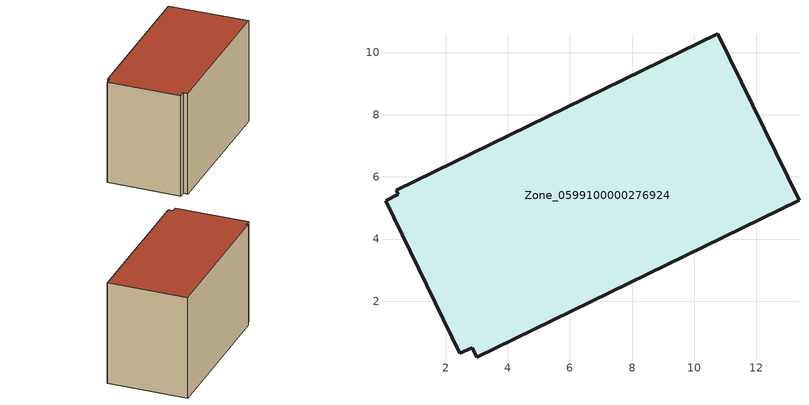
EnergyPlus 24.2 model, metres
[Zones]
Zone_0599100000276924
 floor ground (C_G): 2.85,0.51 2.46,0.33 0.06,5.24 0.48,5.44 0.41,5.57 10.75,10.61 13.37,5.24 3,0.19 z0
 wall outside (C_F): 2.85,0.51 3,0.19 13.37,5.24 10.75,10.61 0.41,5.57 0.48,5.44 0.06,5.24 2.46,0.33 2.85,0.51 z0:7.89
 roof outside (C_R): 2.46,0.33 2.85,0.51 3,0.19 13.37,5.24 10.75,10.61 0.41,5.57 0.48,5.44 0.06,5.24 z7.89
[BUILDING]
Pand.0599100000276924: North Axis=0; Terrain=City; Loads Convergence Tolerance Value=0.04; Temperature Convergence Tolerance Value=0.4; Solar Distribution=FullExterior; Maximum Number of Warmup Days=25; Minimum Number of Warmup Days=1
[Site:Location]
Rotterdam.The.Hague.AP_ZH_NLD Design_Conditions: Latitude=51.96; Longitude=4.45; Time Zone=1; Elevation=-4.5
[SITE:GROUNDTEMPERATURE:BUILDINGSURFACE]
18, 18, 18, 18, 18, 18, 18, 18, 18, 18, 18, 18
[MATERIAL] Thermal Absorptance=0.9; Solar Absorptance=0.7; Visible Absorptance=0.7
Name | Roughness | Thickness | Conductivity | Density | Specific Heat
G.TI.1965-1974 | MediumSmooth | 0.15 | 0.882353 | 540 | 1210
F.TI.1965-1974 | Rough | 0.3 | 0.697674 | 1920 | 840
R.TI.1965-1974 | MediumRough | 0.2 | 0.232558 | 1500 | 1000
[CONSTRUCTION]
C_G: G.TI.1965-1974
C_F: F.TI.1965-1974
C_R: R.TI.1965-1974
[ZONE]
Zone_0599100000276924: Type=1; Multiplier=1; Ceiling Height=Autocalculate; Volume=Autocalculate; Floor Area=autocalculate; Part of Total Floor Area=Yes
[ZONEINFILTRATION:DESIGNFLOWRATE]
Infil_Zone_0599100000276924: Zone or ZoneList or Space or SpaceList=Zone_0599100000276924; Schedule=AlwaysOn; Design Flow Rate Calculation Method=Flow/Area; Flow Rate per Floor Area=0.003; Constant Term Coefficient=1; Temperature Term Coefficient=0; Velocity Term Coefficient=0; Velocity Squared Term Coefficient=0
[HVACTEMPLATE:ZONE:IDEALLOADSAIRSYSTEM]
Zone_0599100000276924: Maximum Heating Supply Air Temperature=50; Minimum Cooling Supply Air Temperature=13; Maximum Heating Supply Air Humidity Ratio=0.0156; Minimum Cooling Supply Air Humidity Ratio=0.0077; Heating Limit=NoLimit; Cooling Limit=NoLimit; Dehumidification Control Type=ConstantSensibleHeatRatio; Cooling Sensible Heat Ratio=0.7; Dehumidification Setpoint=60; Humidification Control Type=None; Humidification Setpoint=30; Outdoor Air Method=None; Outdoor Air Flow Rate per Person=0.00944; Outdoor Air Flow Rate per Zone Floor Area=0; Outdoor Air Flow Rate per Zone=0; Demand Controlled Ventilation Type=None; Outdoor Air Economizer Type=NoEconomizer; Heat Recovery Type=None; Sensible Heat Recovery Effectiveness=0.7; Latent Heat Recovery Effectiveness=0.65
[ZONECONTROL:THERMOSTAT]
ThermostatControl_Zone_0599100000276924: Zone or ZoneList=Zone_0599100000276924; Control Type Schedule=DualSetpointControlType; Control 1=Thermostat_Zone_0599100000276924; Temperature Difference Between Cutout And Setpoint=0
[THERMOSTATSETPOINT:DUALSETPOINT]
Thermostat_Zone_0599100000276924: Heating Setpoint Temperature Schedule=HeatingSetpoint_Zone_0599100000276924; Cooling Setpoint Temperature Schedule=CoolingSetpoint_Zone_0599100000276924
[SCHEDULE:COMPACT]
HeatingSetpoint_Zone_0599100000276924: Through: 12/31, For: AllDays, Until: 24:00, 21
CoolingSetpoint_Zone_0599100000276924: Through: 12/31, For: AllDays, Until: 24:00, 24
DualSetpointControlType: Through: 12/31, For: AllDays, Until: 24:00, 4
AlwaysOn: Through: 12/31, For: AllDays, Until: 24:00, 1
